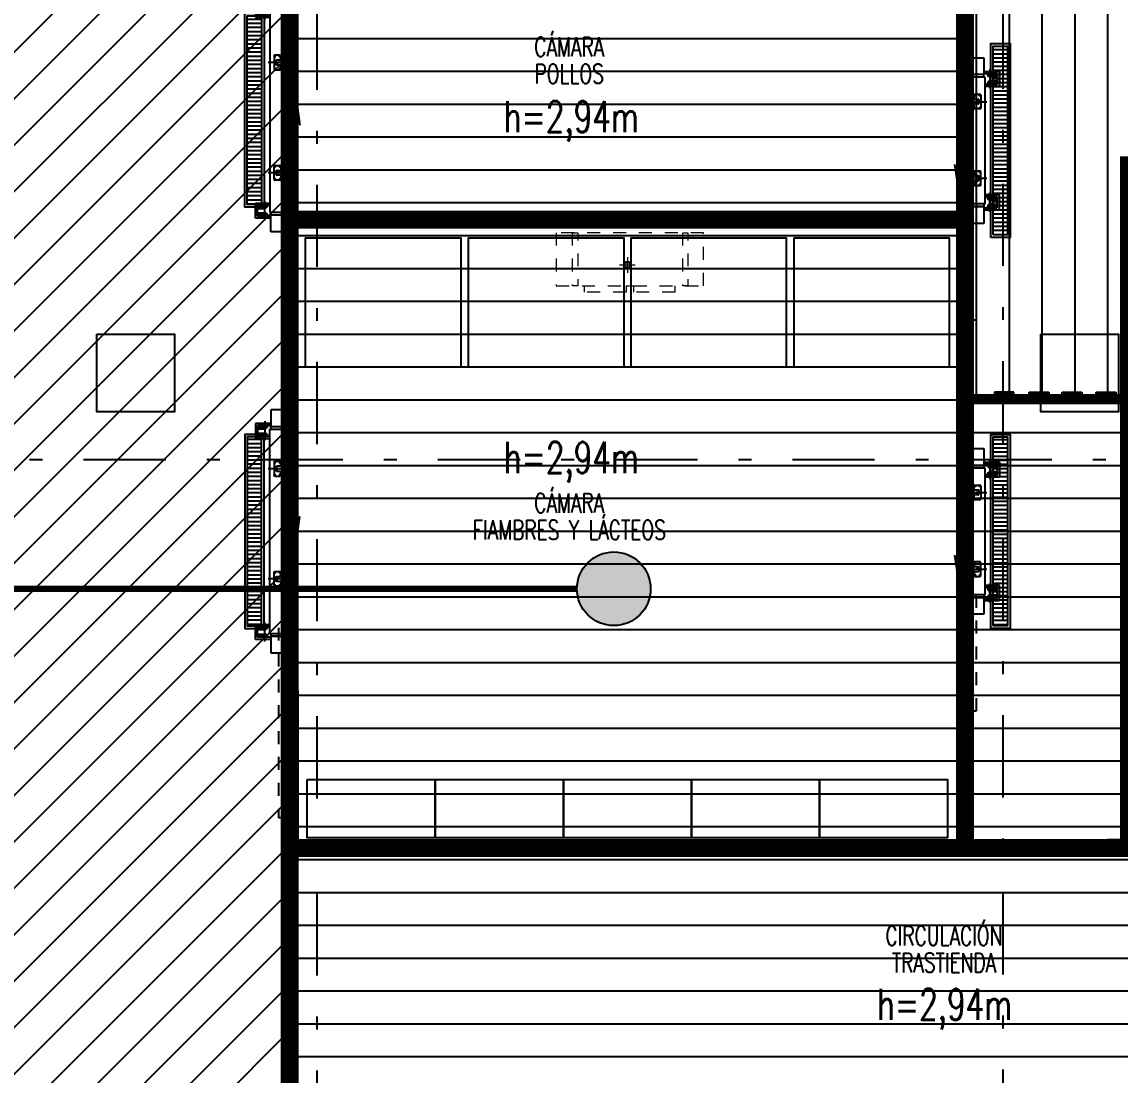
# Model space of a CAD drawing. Header units: millimetres. Extents: x -77 to 207, y -160 to 187.
# Drawn here: x -44.72 to -36.23, y 14.84 to 22.99 of the extents above; entities that cross this region are included whole.
import ezdxf
from ezdxf.enums import TextEntityAlignment as Align
from ezdxf.xclip import XClip

# ---------------------------------------------------------------- set-up
doc = ezdxf.new("R2010")
doc.units = ezdxf.units.MM
doc.header["$LTSCALE"] = 0.1
for name, pattern in [('X REF - ANELO INST bind$0$X REF - ANELO$0$DASHDOT2', [12.7, 6.35, -3.175, 0, -3.175]), ('X REF - ANELO INST bind$0$X REF - ANELO$0$DASHED', [0.75, 0.5, -0.25]), ('X REF - ANELO INST bind$0$X REF - ANELO$0$PLANO BASE ROCA II-2$0$HIDDEN', [0.375, 0.25, -0.125])]:
    doc.linetypes.add(name, pattern=pattern)
for name, color, linetype in [('C01 Foil blanco', 30, 'Continuous'), ('C07 P media Tº', 140, 'Continuous'), ('X REF - ANELO INST bind$0$X REF - ANELO$0$A-CAMARA', 7, 'Continuous'), ('X REF - ANELO INST bind$0$X REF - ANELO$0$C-CÁMARA', 8, 'Continuous'), ('X REF - ANELO INST bind$0$X REF - ANELO$0$C-METALICA', 8, 'Continuous'), ('X REF - ANELO INST bind$0$X REF - ANELO$0$E-GENERAL', 8, 'Continuous'), ('X REF - ANELO INST bind$0$X REF - ANELO$0$E-REJILLAS', 8, 'Continuous'), ('X REF - ANELO INST bind$0$X REF - ANELO$0$MET-EJE CABRIADAS', 8, 'X REF - ANELO INST bind$0$X REF - ANELO$0$DASHDOT2'), ('X REF - ANELO INST bind$0$X REF - ANELO$0$R-NOMBRE LOCAL', 7, 'Continuous')]:
    doc.layers.add(name, color=color, linetype=linetype)
doc.layers.add('X REF - ANELO INST bind$0$X REF - ANELO$0$E-EVAPORADORES', color=8, linetype='Continuous', lineweight=15)
doc.styles.get("Standard").update_dxf_attribs({"font": 'arial.ttf'})
doc.styles.add('X REF - ANELO INST bind$0$X REF - ANELO$0$VAUX', font='romans.shx', dxfattribs={"width": 0.85})

# ---------------------------------------------------------------- blocks, each defined once
blk = doc.blocks.new('X REF - ANELO INST bind$0$X REF - ANELO$0$rejilla 150x015')
at = {"layer": 'X REF - ANELO INST bind$0$X REF - ANELO$0$E-REJILLAS'}
h = blk.add_hatch(dxfattribs=at)
h.set_pattern_fill('LINE', color=256, scale=0.01, angle=180, style=0)
h.set_pattern_definition([(180, (2012.012498, 1180.220005), (-4e-18, -0.03175), [])])
h.paths.add_polyline_path([(2012.0125, 1178.76), (2012.1225, 1178.76), (2012.1225, 1180.22), (2012.0125, 1180.22)])
for points in [[(2011.9925, 1178.74), (2011.9925, 1180.24), (2012.1425, 1180.24), (2012.1425, 1178.74)], [(2012.0125, 1178.76), (2012.0125, 1180.22), (2012.1225, 1180.22), (2012.1225, 1178.76)]]:
    blk.add_lwpolyline(points, close=True, dxfattribs=at)
blk = doc.blocks.new('X REF - ANELO INST bind$0$X REF - ANELO$0$P Cam Corred 150')
at = {"layer": 'X REF - ANELO INST bind$0$X REF - ANELO$0$A-CAMARA'}
for p, q in [((0.0599, 1.86), (0.0599, 1.66)), ((-0.0001, 1.66), (0.0599, 1.66)), ((0.0599, 0.16), (-0.0001, 0.16)), ((0.0599, -0.04), (0.0599, 0.16))]:
    blk.add_line(p, q, dxfattribs=at)
at = {"layer": 'X REF - ANELO INST bind$0$X REF - ANELO$0$C-CÁMARA'}
for p, q in [((0.0599, 1.7205), (0.0599, 1.85)), ((0.0599, 1.85), (0.1756, 1.85)), ((0.1756, 1.85), (0.1757, 1.7205)), ((0.1757, 1.7205), (0.0599, 1.7205)), ((0.1757, 1.7205), (0.0599, 1.7205)), ((0.06, 0.1519), (0.0599, 1.7082)), ((0.1844, 1.7), (0.0836, 1.7)), ((0.0837, 0.12), (0.0836, 1.7)), ((0.1757, 1.745), (0.2947, 1.745)), ((0.1757, 1.729), (0.2788, 1.729)), ((0.1757, 1.7), (0.1757, 1.7205)), ((0.1845, 0.12), (0.1844, 1.7)), ((0.2043, 1.7163), (0.2788, 1.7163)), ((0.2219, 1.7613), (0.2219, 1.6142)), ((0.2788, 1.7041), (0.2287, 1.7041)), ((0.2301, 1.7163), (0.2621, 1.729)), ((0.2788, 1.729), (0.2788, 1.6452)), ((0.2947, 1.745), (0.2948, 1.6292)), ((0.0599, 1.66), (-0.0001, 1.66)), ((-0.0001, 1.66), (-0.0001, 1.64)), ((-0.0001, 1.64), (0.0599, 1.64)), ((0.0836, 1.6682), (0.0599, 1.6682)), ((0.0599, 1.64), (0.0599, 1.66)), ((0.2788, 1.6452), (0.1844, 1.6452)), ((0.2948, 1.6292), (0.1844, 1.6292)), ((0.2061, 1.6608), (0.2788, 1.6608)), ((0.2788, 1.6701), (0.2287, 1.6701)), ((0.2287, 1.6608), (0.2662, 1.6452)), ((0.0872, 1.3383), (0.0872, 1.4515)), ((0.0872, 1.4515), (0.0931, 1.4515)), ((0.0931, 1.4515), (0.0931, 1.4285)), ((0.0991, 1.4176), (0.0991, 1.4442)), ((0.1061, 1.4511), (0.1446, 1.4511)), ((0.1516, 1.4442), (0.1516, 1.3453)), ((0.0931, 1.4285), (0.0931, 1.3613)), ((0.0931, 1.3613), (0.0931, 1.3383)), ((0.0991, 1.3453), (0.0991, 1.3722)), ((0.1088, 1.4133), (0.1303, 1.4133)), ((0.1303, 1.3765), (0.1088, 1.3765)), ((0.1373, 1.4063), (0.1373, 1.3835)), ((-0.0158, 1.321), (-0.0158, 0.8028)), ((0.0931, 1.3383), (0.0872, 1.3383)), ((0.1446, 1.3383), (0.1061, 1.3383)), ((-0.0158, 0.8028), (-0.0484, 1.0252)), ((0.0932, 0.5985), (0.0872, 0.5985)), ((0.0872, 0.5985), (0.0872, 0.4853)), ((0.0932, 0.5755), (0.0932, 0.5985)), ((0.1446, 0.5985), (0.1061, 0.5985)), ((0.0932, 0.5083), (0.0932, 0.5755)), ((0.0991, 0.5915), (0.0991, 0.5646)), ((0.0991, 0.5193), (0.0991, 0.4927)), ((0.1304, 0.5603), (0.1088, 0.5603)), ((0.1088, 0.5235), (0.1304, 0.5235)), ((0.1374, 0.5305), (0.1374, 0.5533)), ((0.1516, 0.4927), (0.1516, 0.5915)), ((0.0872, 0.4853), (0.0932, 0.4853)), ((0.0932, 0.4853), (0.0932, 0.5083)), ((0.1061, 0.4857), (0.1446, 0.4857)), ((0.0599, 0.18), (-0.0001, 0.18)), ((-0.0001, 0.18), (-0.0001, 0.16)), ((0.2949, 0.1908), (0.1845, 0.1908)), ((0.2789, 0.1748), (0.1845, 0.1748)), ((0.222, 0.0587), (0.222, 0.2058)), ((0.2288, 0.1592), (0.2663, 0.1748)), ((0.2789, 0.091), (0.2789, 0.1748)), ((0.2949, 0.075), (0.2949, 0.1908)), ((-0.0001, 0.16), (0.0599, 0.16)), ((0.0837, 0.1519), (0.06, 0.1519)), ((0.06, 0.0995), (0.1758, 0.0996)), ((0.1758, 0.0996), (0.06, 0.0995)), ((0.06, -0.03), (0.06, 0.0995)), ((0.1845, 0.12), (0.0837, 0.12)), ((0.1758, 0.12), (0.1758, 0.075)), ((0.1758, 0.0996), (0.1758, -0.03)), ((0.1758, 0.091), (0.2789, 0.091)), ((0.2044, 0.1037), (0.2789, 0.1037)), ((0.2062, 0.1592), (0.2789, 0.1592)), ((0.2789, 0.15), (0.2288, 0.15)), ((0.2789, 0.1159), (0.2288, 0.1159)), ((0.2302, 0.1037), (0.2622, 0.091)), ((0.1758, 0.075), (0.2949, 0.075)), ((0.1758, -0.03), (0.06, -0.03))]:
    blk.add_line(p, q, dxfattribs=at)
at = {"layer": 'X REF - ANELO INST bind$0$X REF - ANELO$0$C-CÁMARA', "linetype": 'X REF - ANELO INST bind$0$X REF - ANELO$0$PLANO BASE ROCA II-2$0$HIDDEN'}
for p in [(0.1163, 0.1652), (0.0601, -1.3065)]:
    blk.add_line(p, (0.1164, -1.3065), dxfattribs=at)
at = {"layer": 'X REF - ANELO INST bind$0$X REF - ANELO$0$C-CÁMARA'}
for points in [[(0.0503, 1.5162), (0.0503, 1.611), (0.0367, 1.611), (0.0367, 1.5162)], [(0.023, 1.5224), (0.023, 1.4276), (0.0094, 1.4276), (0.0094, 1.5224)], [(0.0503, 1.3391), (0.0503, 1.4339), (0.0367, 1.4339), (0.0367, 1.3391)], [(0.023, 1.3453), (0.023, 1.2505), (0.0094, 1.2505), (0.0094, 1.3453)], [(0.0503, 1.162), (0.0503, 1.2567), (0.0367, 1.2567), (0.0367, 1.162)], [(0.023, 1.1682), (0.0231, 1.0734), (0.0095, 1.0734), (0.0095, 1.1682)], [(0.0503, 0.9848), (0.0503, 1.0796), (0.0367, 1.0796), (0.0367, 0.9848)], [(0.0231, 0.9911), (0.0231, 0.8963), (0.0095, 0.8963), (0.0095, 0.9911)], [(0.0503, 0.8077), (0.0503, 0.9025), (0.0367, 0.9025), (0.0367, 0.8077)], [(0.0231, 0.814), (0.0231, 0.7192), (0.0095, 0.7192), (0.0095, 0.814)], [(0.0504, 0.6306), (0.0503, 0.7254), (0.0368, 0.7254), (0.0368, 0.6306)], [(0.0231, 0.6368), (0.0231, 0.5421), (0.0095, 0.5421), (0.0095, 0.6368)], [(0.0504, 0.4535), (0.0504, 0.5483), (0.0368, 0.5483), (0.0368, 0.4535)], [(0.0231, 0.4597), (0.0231, 0.3649), (0.0095, 0.3649), (0.0095, 0.4597)], [(0.0504, 0.2764), (0.0504, 0.3712), (0.0368, 0.3712), (0.0368, 0.2764)], [(0.0231, 0.2826), (0.0231, 0.1878), (0.0095, 0.1878), (0.0095, 0.2826)]]:
    blk.add_lwpolyline(points, close=True, dxfattribs=at)
for centre, radius in [((0.107, 1.4421), 0.00291), ((0.1437, 1.4421), 0.00291), ((0.1246, 1.3941), 0.00441), ((0.107, 1.3474), 0.00291), ((0.1437, 1.3474), 0.00291), ((0.107, 0.5895), 0.00291), ((0.1246, 0.5427), 0.00441), ((0.1437, 0.5895), 0.00291), ((0.107, 0.4947), 0.00291), ((0.1437, 0.4947), 0.00291)]:
    blk.add_circle(centre, radius, dxfattribs=at)
for centre, radius, start, end in [((0.2251, 1.7275), 0.0236, 176.37277, 278.82911), ((0.2251, 1.6467), 0.0236, 81.17965, 183.63599), ((0.1061, 1.4442), 0.00699, 90.00438, 180.00438), ((0.1446, 1.4442), 0.00699, 0.00438, 90.00438), ((0.1108, 1.4311), 0.0179, 171.81824, 263.33102), ((0.1108, 1.3587), 0.0179, 96.67774, 188.19052), ((0.1303, 1.4063), 0.00699, 0.00438, 90.00438), ((0.1303, 1.3835), 0.00699, 270.00438, 0.00438), ((0.1061, 1.3453), 0.00699, 180.00438, 270.00438), ((0.1446, 1.3453), 0.00699, 270.00438, 0.00438), ((0.1061, 0.5915), 0.00699, 90.00438, 180.00438), ((0.1446, 0.5915), 0.00699, 0.00438, 90.00438), ((0.1109, 0.5781), 0.0179, 171.81824, 263.33102), ((0.1109, 0.5058), 0.0179, 96.67774, 188.19052), ((0.1304, 0.5533), 0.00699, 0.00438, 90.00438), ((0.1304, 0.5305), 0.00699, 270.00438, 0.00438), ((0.1061, 0.4927), 0.00699, 180.00438, 270.00438), ((0.1446, 0.4927), 0.00699, 270.00438, 0.00438), ((0.2252, 0.1733), 0.0236, 176.37277, 278.82911), ((0.2252, 0.0925), 0.0236, 81.17965, 183.63599)]:
    blk.add_arc(centre, radius, start, end, dxfattribs=at)
at = {"layer": 'X REF - ANELO INST bind$0$X REF - ANELO$0$C-METALICA', "color": 8}
for p, q in [((0.0582, 1.3941), (0.1969, 1.3941)), ((0.0583, 0.5427), (0.1969, 0.5427))]:
    blk.add_line(p, q, dxfattribs=at)
blk.add_blockref('X REF - ANELO INST bind$0$X REF - ANELO$0$rejilla 150x015', (-2011.7645, -1178.58))
blk = doc.blocks.new('X REF - ANELO INST bind$0$X REF - ANELO$0$cortina 2.00')
at = {"layer": 'X REF - ANELO INST bind$0$X REF - ANELO$0$C-CÁMARA', "elevation": 0.0008}
for points in [[(2008.2405, 1451.4917), (2008.2405, 1451.4717), (2008.3005, 1451.4717), (2008.3005, 1451.4917)], [(2008.2405, 1449.4917), (2008.2405, 1449.5117), (2008.3005, 1449.5117), (2008.3005, 1449.4917)]]:
    blk.add_lwpolyline(points, dxfattribs=at)
for points in [[(2008.2491, 1451.2411), (2008.2491, 1451.457), (2008.2691, 1451.457), (2008.2691, 1451.2411)], [(2008.2778, 1451.0507), (2008.2778, 1451.2707), (2008.2978, 1451.2707), (2008.2978, 1451.0507)], [(2008.2491, 1450.8769), (2008.2491, 1451.0769), (2008.2691, 1451.0769), (2008.2691, 1450.8769)], [(2008.2778, 1450.7169), (2008.2778, 1450.9169), (2008.2978, 1450.9169), (2008.2978, 1450.7169)], [(2008.2491, 1450.5499), (2008.2491, 1450.7499), (2008.2691, 1450.7499), (2008.2691, 1450.5499)], [(2008.2778, 1450.3795), (2008.2778, 1450.5795), (2008.2978, 1450.5795), (2008.2978, 1450.3795)], [(2008.2491, 1450.2056), (2008.2491, 1450.4056), (2008.2691, 1450.4056), (2008.2691, 1450.2056)], [(2008.2778, 1450.0456), (2008.2778, 1450.2456), (2008.2978, 1450.2456), (2008.2978, 1450.0456)], [(2008.2491, 1449.8787), (2008.2491, 1450.0787), (2008.2691, 1450.0787), (2008.2691, 1449.8787)], [(2008.2778, 1449.7152), (2008.2778, 1449.9152), (2008.2978, 1449.9152), (2008.2978, 1449.7152)], [(2008.2491, 1449.5518), (2008.2491, 1449.7518), (2008.2691, 1449.7518), (2008.2691, 1449.5518)]]:
    blk.add_lwpolyline(points, close=True, dxfattribs=at)
blk = doc.blocks.new('X REF - ANELO INST bind$0$X REF - ANELO$0$CORTINA 120')
at = {"layer": 'X REF - ANELO INST bind$0$X REF - ANELO$0$C-CÁMARA'}
for p, q in [((-1.1879, 0), (-1.2079, 0)), ((-1.1879, -0.06), (-1.1879, 0)), ((-0.0279, -0.06), (-0.0279, 0)), ((-0.0279, 0), (-0.0079, 0)), ((-1.2079, -0.06), (-1.1879, -0.06)), ((-0.9913, -0.0037, -0.0421), (-1.1427, -0.0037, -0.0421)), ((-1.1427, -0.0037, -0.0421), (-1.1427, -0.0173, -0.0421)), ((-1.1427, -0.0173, -0.0421), (-0.9913, -0.0173, -0.0421)), ((-1.0102, -0.06), (-1.0102, -0.0464)), ((-1.0102, -0.0464), (-0.8588, -0.0464)), ((-0.8588, -0.06), (-1.0102, -0.06)), ((-0.9913, -0.0173, -0.0421), (-0.9913, -0.0037, -0.0421)), ((-0.7286, -0.0037, -0.0421), (-0.88, -0.0037, -0.0421)), ((-0.88, -0.0037, -0.0421), (-0.88, -0.0173, -0.0421)), ((-0.88, -0.0173, -0.0421), (-0.7286, -0.0173, -0.0421)), ((-0.8588, -0.0464), (-0.8588, -0.06)), ((-0.7475, -0.0464), (-0.5961, -0.0464)), ((-0.7475, -0.06), (-0.7475, -0.0464)), ((-0.5961, -0.06), (-0.7475, -0.06)), ((-0.7286, -0.0173, -0.0421), (-0.7286, -0.0037, -0.0421)), ((-0.4725, -0.0037, -0.0421), (-0.6239, -0.0037, -0.0421)), ((-0.6239, -0.0037, -0.0421), (-0.6239, -0.0173, -0.0421)), ((-0.6239, -0.0173, -0.0421), (-0.4725, -0.0173, -0.0421)), ((-0.5961, -0.0464), (-0.5961, -0.06)), ((-0.4897, -0.06), (-0.4897, -0.0464)), ((-0.4897, -0.0464), (-0.3384, -0.0464)), ((-0.3384, -0.06), (-0.4897, -0.06)), ((-0.4725, -0.0173, -0.0421), (-0.4725, -0.0037, -0.0421)), ((-0.3556, -0.0173, -0.0421), (-0.3556, -0.0037, -0.0421)), ((-0.3556, -0.0037, -0.0421), (-0.2042, -0.0037, -0.0421)), ((-0.2042, -0.0173, -0.0421), (-0.3556, -0.0173, -0.0421)), ((-0.3384, -0.0464), (-0.3384, -0.06)), ((-0.07, -0.0464), (-0.2214, -0.0464)), ((-0.2214, -0.0464), (-0.2214, -0.06)), ((-0.2214, -0.06), (-0.07, -0.06)), ((-0.2042, -0.0037, -0.0421), (-0.2042, -0.0173, -0.0421)), ((-0.07, -0.06), (-0.07, -0.0464)), ((-0.0079, -0.06), (-0.0279, -0.06))]:
    blk.add_line(p, q, dxfattribs=at)
blk = doc.blocks.new('X REF - ANELO INST bind$0$X REF - ANELO$0$EVAPORADOR')
at = {"layer": 'X REF - ANELO INST bind$0$X REF - ANELO$0$E-EVAPORADORES', "linetype": 'X REF - ANELO INST bind$0$X REF - ANELO$0$DASHED'}
for p, q in [((-0.41, 0), (-0.41, -1.14)), ((0, 0), (-0.41, 0)), ((0, -1.14), (0, 0)), ((-0.46, -0.54), (-0.46, -0.22)), ((-0.46, -0.22), (-0.41, -0.22)), ((-0.41, -0.54), (-0.46, -0.54)), ((-0.41, -0.54), (-0.41, -0.6)), ((-0.46, -0.92), (-0.46, -0.6)), ((-0.46, -0.6), (-0.41, -0.6)), ((-0.46, -0.92), (-0.41, -0.92)), ((-0.41, -1.14), (0, -1.14))]:
    blk.add_line(p, q, dxfattribs=at)
at = {"layer": 'X REF - ANELO INST bind$0$X REF - ANELO$0$E-EVAPORADORES', "linetype": 'Continuous', "lineweight": 5, "ltscale": 0.01}
for p, q in [((-0.2502, -0.611), (-0.2502, -0.491)), ((-0.1902, -0.551), (-0.3102, -0.551)), ((-0.2752, -0.551), (-0.2252, -0.551))]:
    blk.add_line(p, q, dxfattribs=at)
at = {"layer": 'X REF - ANELO INST bind$0$X REF - ANELO$0$E-EVAPORADORES', "linetype": 'X REF - ANELO INST bind$0$X REF - ANELO$0$DASHED', "flags": 128}
for points in [[(0, -0.1277), (0, -0.1677), (-0.41, -0.1677), (-0.41, -0.1277)], [(0, -0.9782), (0, -1.0182), (-0.41, -1.0182), (-0.41, -0.9782)]]:
    blk.add_lwpolyline(points, close=True, dxfattribs=at)
at = {"layer": 'X REF - ANELO INST bind$0$X REF - ANELO$0$E-EVAPORADORES', "linetype": 'Continuous', "lineweight": 5, "ltscale": 0.01}
for radius in [0.03, 0.02]:
    blk.add_circle((-0.2502, -0.551), radius, dxfattribs=at)
blk = doc.blocks.new('X REF - ANELO INST bind$0$X REF - ANELO$0$N Local')
at = {"layer": 'X REF - ANELO INST bind$0$X REF - ANELO$0$R-NOMBRE LOCAL', "lineweight": 0, "style": 'X REF - ANELO INST bind$0$X REF - ANELO$0$VAUX', "width": 0.85}
for p in [(6337.572, -934.455), (6337.572, -934.715)]:
    blk.add_attdef('NOMBRE', text='', height=0.182, dxfattribs=at).set_placement(p, align=Align.CENTER)
blk = doc.blocks.new('X REF - ANELO INST bind$0$X REF - ANELO$0$Pcam Corr 090')
at = {"layer": 'X REF - ANELO INST bind$0$X REF - ANELO$0$A-CAMARA'}
for p, q in [((-0.9, 0), (-0.9, 0.06)), ((0, 0.06), (0, 0))]:
    blk.add_line(p, q, dxfattribs=at)
at = {"layer": 'X REF - ANELO INST bind$0$X REF - ANELO$0$C-CÁMARA'}
for p, q in [((-0.8572, 0.0756), (-0.6348, 0.1083)), ((-0.9, 0.06), (-0.9, 0)), ((-0.88, 0.06), (-0.9, 0.06)), ((-0.88, 0), (-0.88, 0.06)), ((-0.339, 0.0757), (-0.8572, 0.0756)), ((0, 0.06), (-0.02, 0.06)), ((-0.02, 0.06), (-0.02, 0)), ((0, 0), (0, 0.06)), ((-1.09, -0.1159), (-1.09, -0.0001)), ((-0.9605, -0.0001), (-0.9604, -0.1159)), ((-0.9604, -0.1159), (-0.9605, -0.0001)), ((-0.94, -0.0238), (0.04, -0.0237)), ((-0.94, -0.1246), (-0.94, -0.0238)), ((-0.9081, -0.0001), (0.0482, 0)), ((-0.9081, -0.0238), (-0.9081, -0.0001)), ((-0.6852, -0.0274), (-0.7983, -0.0274)), ((-0.7983, -0.0274), (-0.7983, -0.0333)), ((-0.7983, -0.0333), (-0.7754, -0.0333)), ((-0.798, -0.0463), (-0.798, -0.0848)), ((-0.7644, -0.0393), (-0.791, -0.0393)), ((-0.7754, -0.0333), (-0.7081, -0.0333)), ((-0.7602, -0.049), (-0.7602, -0.0705)), ((-0.7532, -0.0775), (-0.7304, -0.0775)), ((-0.7234, -0.0705), (-0.7234, -0.049)), ((-0.6922, -0.0393), (-0.7191, -0.0393)), ((-0.7081, -0.0333), (-0.6852, -0.0333)), ((-0.6852, -0.0333), (-0.6852, -0.0274)), ((-0.6852, -0.0848), (-0.6852, -0.0463)), ((-0.2049, -0.0273), (-0.0918, -0.0273)), ((-0.2049, -0.0333), (-0.2049, -0.0273)), ((-0.182, -0.0333), (-0.2049, -0.0333)), ((-0.2049, -0.0847), (-0.2049, -0.0462)), ((-0.1979, -0.0392), (-0.171, -0.0392)), ((-0.1147, -0.0332), (-0.182, -0.0333)), ((-0.1667, -0.0704), (-0.1667, -0.0489)), ((-0.1369, -0.0774), (-0.1597, -0.0774)), ((-0.1299, -0.0489), (-0.1299, -0.0704)), ((-0.1257, -0.0392), (-0.0991, -0.0392)), ((-0.0918, -0.0332), (-0.1147, -0.0332)), ((-0.0921, -0.0462), (-0.0921, -0.0847)), ((-0.0918, -0.0273), (-0.0918, -0.0332)), ((-0.02, 0), (0, 0)), ((0.0082, -0.0237), (0.0082, 0)), ((0.04, -0.1245), (0.04, -0.0237)), ((0.0605, -0.1158), (0.0605, 0)), ((0.0605, -0.1158), (0.0605, 0)), ((0.19, 0), (0.19, -0.1158)), ((-0.9604, -0.1159), (-1.09, -0.1159)), ((-1.0013, -0.1622), (-0.8542, -0.1622)), ((-0.94, -0.1159), (-0.985, -0.1159)), ((-0.985, -0.1159), (-0.985, -0.235)), ((-0.969, -0.1159), (-0.969, -0.219)), ((-0.9563, -0.1445), (-0.9563, -0.219)), ((-0.9441, -0.219), (-0.9441, -0.169)), ((-0.94, -0.1246), (0.04, -0.1245)), ((-0.91, -0.219), (-0.9101, -0.169)), ((-0.9008, -0.1464), (-0.9008, -0.219)), ((-0.9008, -0.169), (-0.8852, -0.2064)), ((-0.8852, -0.219), (-0.8852, -0.1246)), ((-0.8692, -0.235), (-0.8692, -0.1246)), ((-0.791, -0.0918), (-0.6922, -0.0918)), ((-0.0991, -0.0917), (-0.1979, -0.0917)), ((0.1013, -0.1621), (-0.0458, -0.1621)), ((-0.0308, -0.2349), (-0.0308, -0.1245)), ((-0.0148, -0.2189), (-0.0148, -0.1245)), ((0.0008, -0.1689), (-0.0148, -0.2063)), ((0.0008, -0.1463), (0.0008, -0.2189)), ((0.0101, -0.2189), (0.0101, -0.1689)), ((0.04, -0.1158), (0.0605, -0.1158)), ((0.0441, -0.2189), (0.0441, -0.1689)), ((0.0563, -0.1444), (0.0563, -0.2189)), ((0.19, -0.1158), (0.0605, -0.1158)), ((0.069, -0.1158), (0.069, -0.2189)), ((0.085, -0.1158), (0.085, -0.2349)), ((-0.985, -0.235), (-0.8692, -0.235)), ((-0.9563, -0.1703), (-0.969, -0.2023)), ((-0.969, -0.219), (-0.8852, -0.219)), ((0.085, -0.2349), (-0.0308, -0.2349)), ((0.069, -0.2189), (-0.0148, -0.2189)), ((0.0563, -0.1702), (0.069, -0.2022))]:
    blk.add_line(p, q, dxfattribs=at)
for points in [[(-0.8523, 0.0095), (-0.7575, 0.0095), (-0.7575, 0.0231), (-0.8523, 0.0231)], [(-0.6689, 0.0368), (-0.7637, 0.0368), (-0.7637, 0.0504), (-0.6689, 0.0504)], [(-0.6752, 0.0095), (-0.5804, 0.0096), (-0.5804, 0.0231), (-0.6752, 0.0231)], [(-0.4918, 0.0368), (-0.5866, 0.0368), (-0.5866, 0.0504), (-0.4918, 0.0504)], [(-0.498, 0.0096), (-0.4033, 0.0096), (-0.4033, 0.0232), (-0.4981, 0.0232)], [(-0.3147, 0.0368), (-0.4095, 0.0368), (-0.4095, 0.0504), (-0.3147, 0.0504)], [(-0.3209, 0.0096), (-0.2261, 0.0096), (-0.2261, 0.0232), (-0.3209, 0.0232)], [(-0.1376, 0.0369), (-0.2324, 0.0368), (-0.2324, 0.0504), (-0.1376, 0.0504)], [(-0.1438, 0.0096), (-0.049, 0.0096), (-0.049, 0.0232), (-0.1438, 0.0232)]]:
    blk.add_lwpolyline(points, close=True, dxfattribs=at)
at = {"layer": 'X REF - ANELO INST bind$0$X REF - ANELO$0$C-CÁMARA', "linetype": 'X REF - ANELO INST bind$0$X REF - ANELO$0$PLANO BASE ROCA II-2$0$HIDDEN'}
blk.add_lwpolyline([(-0.94, -0.0564), (-1.84, -0.0564), (-1.84, -0.0003)], dxfattribs=at)
at = {"layer": 'X REF - ANELO INST bind$0$X REF - ANELO$0$C-CÁMARA'}
for centre, radius in [((-0.789, -0.0472), 0.00291), ((-0.789, -0.0839), 0.00291), ((-0.741, -0.0648), 0.00441), ((-0.6942, -0.0472), 0.00291), ((-0.6942, -0.0839), 0.00291), ((-0.1959, -0.0471), 0.00291), ((-0.1959, -0.0838), 0.00291), ((-0.1491, -0.0647), 0.00441), ((-0.1011, -0.0471), 0.00291), ((-0.1011, -0.0838), 0.00291)]:
    blk.add_circle(centre, radius, dxfattribs=at)
for centre, radius, start, end in [((-0.791, -0.0463), 0.00699, 90.00438, 180.00438), ((-0.791, -0.0848), 0.00699, 180.00438, 270.00438), ((-0.7779, -0.051), 0.0179, 6.67774, 98.19052), ((-0.7532, -0.0705), 0.00699, 180.00438, 270.00438), ((-0.7304, -0.0705), 0.00699, 270.00438, 0.00438), ((-0.7056, -0.051), 0.0179, 81.81824, 173.33102), ((-0.6922, -0.0463), 0.00699, 0.00438, 90.00438), ((-0.6922, -0.0848), 0.00699, 270.00438, 0.00438), ((-0.1979, -0.0462), 0.00699, 90.00438, 180.00438), ((-0.1979, -0.0847), 0.00699, 180.00438, 270.00438), ((-0.1845, -0.051), 0.0179, 6.67774, 98.19052), ((-0.1597, -0.0704), 0.00699, 180.00438, 270.00438), ((-0.1369, -0.0704), 0.00699, 270.00438, 0.00438), ((-0.1122, -0.051), 0.0179, 81.81824, 173.33102), ((-0.0991, -0.0462), 0.00699, 0.00438, 90.00438), ((-0.0991, -0.0847), 0.00699, 270.00438, 0.00438), ((-0.9675, -0.1653), 0.0236, 351.17965, 93.63599), ((-0.8867, -0.1653), 0.0236, 86.37277, 188.82911), ((-0.0133, -0.1652), 0.0236, 351.17965, 93.63599), ((0.0675, -0.1652), 0.0236, 86.37277, 188.82911)]:
    blk.add_arc(centre, radius, start, end, dxfattribs=at)
at = {"layer": 'X REF - ANELO INST bind$0$X REF - ANELO$0$C-METALICA', "color": 8}
for p, q in [((-0.741, 0.0016), (-0.741, -0.1371)), ((-0.1491, 0.0017), (-0.1491, -0.137))]:
    blk.add_line(p, q, dxfattribs=at)
at = {"rotation": 270}
blk.add_blockref('X REF - ANELO INST bind$0$X REF - ANELO$0$rejilla 150x015', (-1179.94, 2011.8243), dxfattribs=at)
blk = doc.blocks.new('X REF - ANELO INST bind$0$X REF - ANELO')
at = {"layer": 'X REF - ANELO INST bind$0$X REF - ANELO$0$A-CAMARA'}
for points in [[(-37.3964, 24.4302), (-37.3964, 24.4302), (-37.3964, 24.4302), (-37.4564, 24.4302), (-37.4564, 24.4302), (-37.4564, 24.4302), (-37.4564, 22.5201), (-37.4564, 22.5201), (-37.3964, 22.5201), (-37.3964, 22.5201), (-37.3964, 24.4302)], [(-37.3964, 21.5891), (-37.3964, 21.5891), (-37.3964, 21.6201), (-37.4564, 21.6201), (-37.4564, 21.5894), (-37.4564, 21.5894), (-37.4562, 19.4978), (-37.4562, 19.4978), (-37.3962, 19.4978), (-37.3962, 19.4978), (-37.3964, 21.5891)], [(-42.6165, 21.5557), (-42.6165, 21.5557), (-42.6165, 21.5557), (-42.6764, 21.5557), (-42.6764, 21.5557), (-42.6764, 21.5557), (-42.6764, 19.798), (-42.6764, 19.798), (-42.6164, 19.798), (-42.6164, 19.798), (-42.6165, 21.5557)], [(-42.6166, 21.4881), (-42.6166, 21.4849), (-42.6166, 21.4719), (-42.6166, 21.4436), (-42.6166, 21.4307), (-42.6166, 21.4281), (-37.4564, 21.4279), (-37.4564, 21.4279), (-37.4564, 21.4879), (-37.4564, 21.4879), (-42.6166, 21.4881)], [(-37.3965, 18.5978), (-37.4119, 18.5978), (-37.4308, 18.5978), (-37.4409, 18.5978), (-37.4502, 18.5978), (-37.4564, 18.5978), (-37.4564, 16.6281), (-37.4564, 16.6281), (-37.3963, 16.5681), (-37.3963, 16.5681), (-37.3965, 18.5978)], [(-42.6163, 18.2978), (-42.6163, 18.2978), (-42.6163, 18.2978), (-42.6763, 18.2978), (-42.6763, 18.2978), (-42.6763, 18.2978), (-42.6763, 16.5681), (-42.6763, 16.5681), (-42.6163, 16.6281), (-42.6163, 16.6281), (-42.6163, 18.2978)], [(-42.6163, 16.6281), (-42.6163, 16.6281), (-42.6163, 16.6281), (-42.6763, 16.5681), (-42.6763, 16.5681), (-42.6763, 16.5681), (-37.3963, 16.5681), (-37.3963, 16.5681), (-37.4564, 16.6281), (-37.4564, 16.6281), (-42.6163, 16.6281)]]:
    blk.add_lwpolyline(points, dxfattribs=at)
at = {"layer": 'X REF - ANELO INST bind$0$X REF - ANELO$0$C-CÁMARA'}
for p, q in [((-37.3905, 16.6281, 0.0102), (-37.4105, 16.6281, 0.0102)), ((-37.4105, 16.5681, 0.0102), (-37.3905, 16.5681, 0.0102)), ((-37.3905, 16.5681, 0.0102), (-37.3905, 16.6281, 0.0102)), ((-37.3343, 16.5681), (-37.3343, 16.5817)), ((-37.3343, 16.5817), (-37.1829, 16.5817)), ((-37.1829, 16.5681), (-37.3343, 16.5681)), ((-37.0487, 16.6244, -0.0421), (-37.2001, 16.6244, -0.0421)), ((-37.2001, 16.6244, -0.0421), (-37.2001, 16.6108, -0.0421)), ((-37.2001, 16.6108, -0.0421), (-37.0487, 16.6108, -0.0421)), ((-37.1829, 16.5817), (-37.1829, 16.5681)), ((-36.9145, 16.5817), (-37.0659, 16.5817)), ((-37.0659, 16.5817), (-37.0659, 16.5681)), ((-37.0659, 16.5681), (-36.9145, 16.5681)), ((-37.0487, 16.6108, -0.0421), (-37.0487, 16.6244, -0.0421)), ((-36.9317, 16.6108, -0.0421), (-36.9317, 16.6244, -0.0421)), ((-36.9317, 16.6244, -0.0421), (-36.7804, 16.6244, -0.0421)), ((-36.7804, 16.6108, -0.0421), (-36.9317, 16.6108, -0.0421)), ((-36.9145, 16.5681), (-36.9145, 16.5817)), ((-36.6568, 16.5817), (-36.8082, 16.5817)), ((-36.8082, 16.5817), (-36.8082, 16.5681)), ((-36.8082, 16.5681), (-36.6568, 16.5681)), ((-36.7804, 16.6244, -0.0421), (-36.7804, 16.6108, -0.0421)), ((-36.6757, 16.6108, -0.0421), (-36.6757, 16.6244, -0.0421)), ((-36.6757, 16.6244, -0.0421), (-36.5243, 16.6244, -0.0421)), ((-36.5243, 16.6108, -0.0421), (-36.6757, 16.6108, -0.0421)), ((-36.6568, 16.5681), (-36.6568, 16.5817)), ((-36.3941, 16.5817), (-36.5455, 16.5817)), ((-36.5455, 16.5817), (-36.5455, 16.5681)), ((-36.5455, 16.5681), (-36.3941, 16.5681)), ((-36.5243, 16.6244, -0.0421), (-36.5243, 16.6108, -0.0421)), ((-36.413, 16.6108, -0.0421), (-36.413, 16.6244, -0.0421)), ((-36.413, 16.6244, -0.0421), (-36.2616, 16.6244, -0.0421)), ((-36.2616, 16.6108, -0.0421), (-36.413, 16.6108, -0.0421)), ((-36.3941, 16.5681), (-36.3941, 16.5817)), ((-36.2616, 16.6244, -0.0421), (-36.2616, 16.6108, -0.0421))]:
    blk.add_line(p, q, dxfattribs=at)
at = {"layer": 'X REF - ANELO INST bind$0$X REF - ANELO$0$E-GENERAL'}
for points in [[(-41.3244, 20.318), (-42.5244, 20.318), (-42.5244, 21.318), (-41.3244, 21.318)], [(-40.0644, 20.318), (-41.2644, 20.318), (-41.2644, 21.318), (-40.0644, 21.318)], [(-38.8084, 20.318), (-40.0084, 20.318), (-40.0084, 21.318), (-38.8084, 21.318)], [(-37.5484, 20.318), (-38.7484, 20.318), (-38.7484, 21.318), (-37.5484, 21.318)], [(-42.5113, 17.1281), (-41.5213, 17.1281), (-41.5213, 16.6781), (-42.5113, 16.6781)], [(-41.5213, 17.1281), (-40.5313, 17.1281), (-40.5313, 16.6781), (-41.5213, 16.6781)], [(-40.5313, 17.1281), (-39.5413, 17.1281), (-39.5413, 16.6781), (-40.5313, 16.6781)], [(-39.5413, 17.1281), (-38.5513, 17.1281), (-38.5513, 16.6781), (-39.5413, 16.6781)], [(-38.5513, 17.1281), (-37.5613, 17.1281), (-37.5613, 16.6781), (-38.5513, 16.6781)]]:
    blk.add_lwpolyline(points, close=True, dxfattribs=at)
at = {"layer": 'X REF - ANELO INST bind$0$X REF - ANELO$0$E-REJILLAS'}
for points in [[(-44.1377, 20.5732), (-43.5377, 20.5732), (-43.5377, 19.9732), (-44.1377, 19.9732)], [(-36.8407, 20.5732), (-36.2407, 20.5732), (-36.2407, 19.9732), (-36.8407, 19.9732)]]:
    blk.add_lwpolyline(points, close=True, dxfattribs=at)
at = {"layer": 'X REF - ANELO INST bind$0$X REF - ANELO$0$MET-EJE CABRIADAS'}
for p, q in [((-42.4351, -0.8271, -0.0011), (-42.4351, 42.1137, -0.0011)), ((-37.1307, -0.8196, 0.0194), (-37.1307, 42.1212, 0.0194)), ((1.6043, 19.5999), (-54.2799, 19.5999))]:
    blk.add_line(p, q, dxfattribs=at)
for name, p, rotation in [('X REF - ANELO INST bind$0$X REF - ANELO$0$P Cam Corred 150', (-42.6165, 23.2157), 180), ('X REF - ANELO INST bind$0$X REF - ANELO$0$Pcam Corr 090', (-37.3964, 22.5201), 90), ('X REF - ANELO INST bind$0$X REF - ANELO$0$Pcam Corr 090', (-37.3962, 19.4978), 90)]:
    blk.add_blockref(name, p, dxfattribs=dict(rotation=rotation))
ref = blk.add_blockref('X REF - ANELO INST bind$0$X REF - ANELO$0$N Local', (5029.5705, 770.2839), dxfattribs=dict(xscale=-0.7999999999999545, yscale=0.8000000000000114, zscale=0.8))
ref.add_attrib('NOMBRE', 'CÁMARA', dxfattribs={"layer": 'X REF - ANELO INST bind$0$X REF - ANELO$0$R-NOMBRE LOCAL', "lineweight": 0, "height": 0.15, "style": 'X REF - ANELO INST bind$0$X REF - ANELO$0$VAUX', "width": 0.7}).set_placement((-40.4869, 22.72), align=Align.CENTER)
ref.add_attrib('NOMBRE', 'POLLOS', dxfattribs={"layer": 'X REF - ANELO INST bind$0$X REF - ANELO$0$R-NOMBRE LOCAL', "lineweight": 0, "height": 0.15, "style": 'X REF - ANELO INST bind$0$X REF - ANELO$0$VAUX', "width": 0.7}).set_placement((-40.4869, 22.512), align=Align.CENTER)
at = {"xscale": -1}
for name, p in [('X REF - ANELO INST bind$0$X REF - ANELO$0$CORTINA 120', (-37.4041, 20.1293)), ('X REF - ANELO INST bind$0$X REF - ANELO$0$P Cam Corred 150', (-42.6165, 18.1378)), ('X REF - ANELO INST bind$0$X REF - ANELO$0$cortina 2.00', (1965.6241, -1434.9236)), ('X REF - ANELO INST bind$0$X REF - ANELO$0$CORTINA 120', (-37.4043, 16.6281))]:
    blk.add_blockref(name, p, dxfattribs=at)
ref = blk.add_blockref('X REF - ANELO INST bind$0$X REF - ANELO$0$N Local', (5029.5705, 766.7559), dxfattribs=dict(xscale=-0.7999999999999545, yscale=0.8000000000000114, zscale=0.8))
ref.add_attrib('NOMBRE', 'CÁMARA', dxfattribs={"layer": 'X REF - ANELO INST bind$0$X REF - ANELO$0$R-NOMBRE LOCAL', "lineweight": 0, "height": 0.15, "style": 'X REF - ANELO INST bind$0$X REF - ANELO$0$VAUX', "width": 0.7}).set_placement((-40.4869, 19.192), align=Align.CENTER)
ref.add_attrib('NOMBRE', 'FIAMBRES Y LÁCTEOS', dxfattribs={"layer": 'X REF - ANELO INST bind$0$X REF - ANELO$0$R-NOMBRE LOCAL', "lineweight": 0, "height": 0.15, "style": 'X REF - ANELO INST bind$0$X REF - ANELO$0$VAUX', "width": 0.7}).set_placement((-40.4869, 18.984), align=Align.CENTER)
ref = blk.add_blockref('X REF - ANELO INST bind$0$X REF - ANELO$0$N Local', (5032.4677, 763.4088), dxfattribs=dict(xscale=-0.7999999999999545, yscale=0.8000000000000114, zscale=0.8))
ref.add_attrib('NOMBRE', 'CIRCULACIÓN', dxfattribs={"layer": 'X REF - ANELO INST bind$0$X REF - ANELO$0$R-NOMBRE LOCAL', "lineweight": 0, "height": 0.15, "style": 'X REF - ANELO INST bind$0$X REF - ANELO$0$VAUX', "width": 0.7}).set_placement((-37.5898, 15.8449), align=Align.CENTER)
ref.add_attrib('NOMBRE', 'TRASTIENDA', dxfattribs={"layer": 'X REF - ANELO INST bind$0$X REF - ANELO$0$R-NOMBRE LOCAL', "lineweight": 0, "height": 0.15, "style": 'X REF - ANELO INST bind$0$X REF - ANELO$0$VAUX', "width": 0.7}).set_placement((-37.5898, 15.6369), align=Align.CENTER)
at = {"layer": 'X REF - ANELO INST bind$0$X REF - ANELO$0$E-EVAPORADORES', "extrusion": (0, 0, -1), "xscale": -1, "zscale": -1, "rotation": 270}
blk.add_blockref('X REF - ANELO INST bind$0$X REF - ANELO$0$EVAPORADOR', (40.5874, 21.358), dxfattribs=at)
blk = doc.blocks.new('X REF - ANELO INST bind')
ref = blk.add_blockref('X REF - ANELO INST bind$0$X REF - ANELO', (0, 0))
XClip(ref).set_block_clipping_path([(-76.9680737415, -24.7711317477), (92.9860355418, 61.1669630168)])

msp = doc.modelspace()

# ---------------------------------------------------------------- hatches: boundary and pattern name
at = {"layer": 'C01 Foil blanco'}
h = msp.add_hatch(dxfattribs=at)
h.set_pattern_fill('ANSI31', color=256, scale=0.08, style=0)
edge = h.paths.add_edge_path()
edge.add_line((-49.0214, 4.5849), (-49.0214, 14.5609))
edge.add_line((-49.0214, 14.5609), (-53.1984, 14.5609))
edge.add_line((-53.1984, 14.5609), (-53.1984, 16.7143))
edge.add_line((-53.1984, 16.7143), (-49.0215, 16.7143))
edge.add_line((-49.0215, 16.7143), (-49.0215, 37.3805))
edge.add_line((-49.0215, 37.3805), (-26.4226, 37.3805))
edge.add_line((-26.4226, 37.3805), (-26.4226, 33.4266))
edge.add_line((-26.4226, 33.4266), (-29.1206, 33.4266))
edge.add_line((-29.1206, 33.4266), (-29.1206, 29.2452))
edge.add_line((-29.1206, 29.2452), (-42.6771, 29.2452))
edge.add_line((-42.6771, 29.2452), (-42.6764, 4.5849))
edge.add_line((-42.6764, 4.5849), (-49.0214, 4.585))
at = {"layer": 'C07 P media Tº'}
h = msp.add_hatch(dxfattribs=at)
h.set_pattern_fill('LINE', color=256, scale=0.08, angle=90, style=0)
h.paths.add_polyline_path([(-37.3964, 29.1847), (-32.7359, 29.1847), (-32.7359, 28.0588), (-32.7369, 28.0524), (-32.737, 23.9175), (-32.7369, 23.9239), (-32.7369, 21.9081), (-36.1884, 21.9081), (-36.1884, 20.0703), (-37.3965, 20.0682)])
h.paths.add_polyline_path([(-33.8301, 23.9839), (-33.83, 27.9247), (-32.7964, 27.9248), (-32.7978, 23.9839)])
h = msp.add_hatch(dxfattribs=at)
h.set_pattern_fill('LINE', color=256, scale=0.08, style=0)
h.paths.add_polyline_path([(-42.6165, 21.4881), (-37.4564, 21.4878), (-37.4564, 24.2881), (-42.6163, 24.2881)])
h = msp.add_hatch(dxfattribs=at)
h.set_pattern_fill('LINE', color=256, scale=0.08, style=0)
h.paths.add_polyline_path([(-42.6165, 21.4281), (-37.4564, 21.4279), (-37.4564, 16.6281), (-42.6163, 16.6281)])
h = msp.add_hatch(dxfattribs=at)
h.set_pattern_fill('LINE', color=256, scale=0.08, style=0)
h.paths.add_polyline_path([(-37.4718, 20.095), (-32.7369, 20.0951), (-32.7369, 18.102), (-37.4718, 18.1019)])
h = msp.add_hatch(color=256, dxfattribs=at)
edge = h.paths.add_edge_path()
edge.add_arc((-40.1417, 18.6038), 0.2848, 0, 360)
h = msp.add_hatch(dxfattribs=at)
h.set_pattern_fill('LINE', color=256, scale=0.08, style=0)
h.paths.add_polyline_path([(-37.3964, 18.0418), (-32.7369, 18.042), (-32.7369, 16.6302), (-37.3964, 16.6301)])
h = msp.add_hatch(dxfattribs=at)
h.set_pattern_fill('LINE', color=256, scale=0.08, style=0)
h.paths.add_polyline_path([(-32.7369, 14.5681), (-32.7369, 16.5702), (-42.6164, 16.5702), (-42.6164, 14.5681)])

# ---------------------------------------------------------------- linework, layer by layer
at = {"layer": 'C01 Foil blanco', "const_width": 0.08, "elevation": -0.0366}
msp.add_lwpolyline([(-49.0214, 4.5849), (-49.0214, 14.5609), (-53.1984, 14.5609), (-53.1984, 16.7143), (-49.0215, 16.7143), (-49.0215, 37.3805), (-26.4226, 37.3805), (-26.4226, 33.4266), (-29.1206, 33.4266), (-29.1206, 29.2452), (-29.1206, 29.2452), (-42.6771, 29.2452), (-42.6764, 4.5849), (-49.0214, 4.585)], dxfattribs=at)
at = {"layer": 'C07 P media Tº', "const_width": 0.08}
for points in [[(-32.7369, 23.9239), (-32.7369, 21.9081), (-36.1884, 21.9081), (-36.1884, 16.6302), (-37.3965, 16.6281), (-37.3964, 29.1847), (-32.7359, 29.1847), (-32.7359, 27.9848), (-33.89, 27.9847), (-33.8901, 23.9239), (-32.7369, 23.9239)], [(-37.3963, 20.0693), (-36.1366, 20.0693)]]:
    msp.add_lwpolyline(points, dxfattribs=at)
at = {"layer": 'C07 P media Tº'}
for points, const_width, elevation in [([(-42.6165, 21.4881), (-37.4564, 21.4878), (-37.4564, 24.2881), (-42.6163, 24.2881), (-42.6165, 21.4881)], 0.08, 0.0094), ([(-42.6165, 21.4281), (-37.4564, 21.4279), (-37.4564, 16.6281), (-42.6163, 16.6281), (-42.6165, 21.4281)], 0.08, -0.0011), ([(-40.4266, 18.6038), (-61.4249, 18.6038), (-61.4249, 17.9003)], 0.05, 0.0004), ([(-32.7369, 14.5681), (-32.7369, 16.5702), (-42.6164, 16.5702), (-42.6164, 14.5681), (-32.7369, 14.5681)], 0.08, -0.0113)]:
    msp.add_lwpolyline(points, dxfattribs=dict(at, const_width=const_width, elevation=elevation))
msp.add_circle((-40.1417, 18.6038, 0.0004), 0.2848, dxfattribs=at)

# ---------------------------------------------------------------- block references
msp.add_blockref('X REF - ANELO INST bind', (0, 0))

# ---------------------------------------------------------------- texts
at = {"layer": 'C07 P media Tº', "color": 7, "char_height": 0.24, "width": 1.280986, "attachment_point": 1}
for insert in [(-40.9913, 22.3753, 0.0153), (-40.9913, 19.7392, 0.0153), (-38.1058, 15.5096)]:
    msp.add_mtext('{\\Fromans|c0;\\W0.7;h=2,94m}', dxfattribs=dict(at, insert=insert))

doc.saveas('drawing.dxf')
